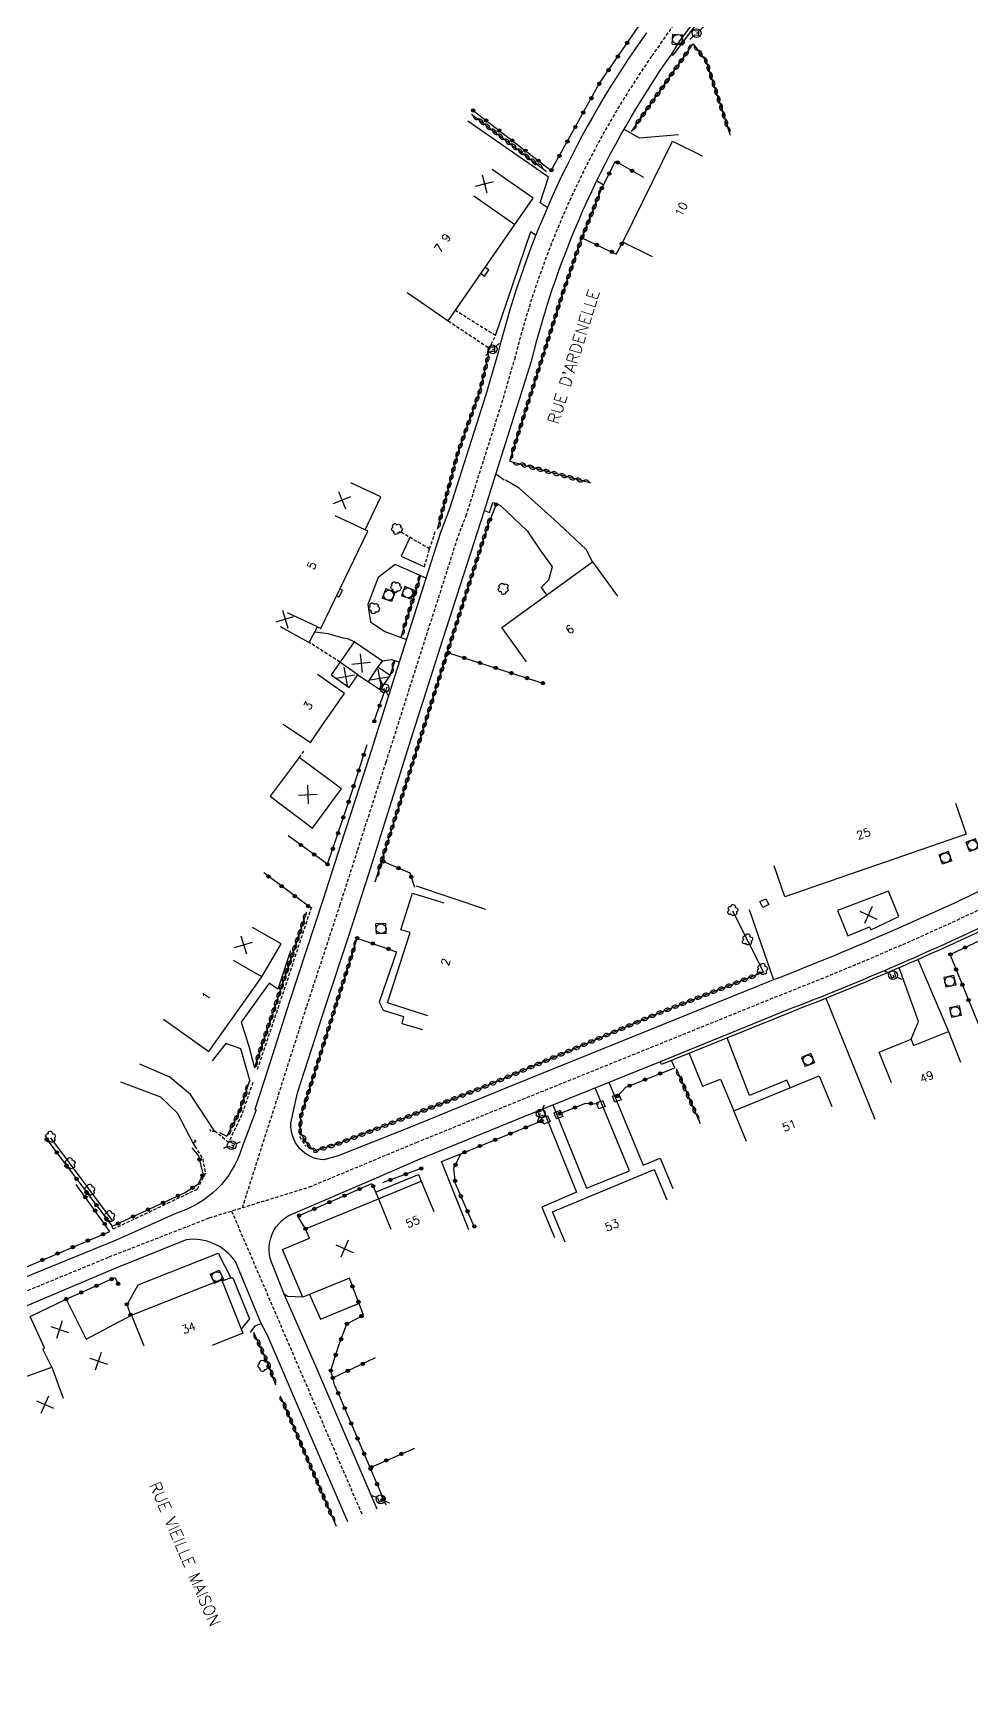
# Model space of a CAD drawing. Header units: millimetres. Extents: x 168000 to 169000, y 138000 to 138989.
# Drawn here: x 168145.8 to 168288.1, y 138197.7 to 138450.1 of the extents above; entities that cross this region are included whole.
import ezdxf
from ezdxf.enums import TextEntityAlignment as Align

# ---------------------------------------------------------------- set-up
doc = ezdxf.new("R2010")
doc.units = ezdxf.units.MM
doc.linetypes.add('DASHED', pattern=[0.75, 0.5, -0.25])
doc.layers.get('0').update_dxf_attribs({"linetype": 'CONTINUOUS'})
for name, color, linetype in [('W0001', 6, 'DASHED'), ('W0008', 7, 'CONTINUOUS'), ('W0100', 7, 'CONTINUOUS'), ('W0112', 1, 'DASHED'), ('W0122', 7, 'DASHED'), ('W0300', 7, 'CONTINUOUS'), ('W0302', 3, 'CONTINUOUS'), ('W0310', 3, 'CONTINUOUS'), ('W0322', 7, 'CONTINUOUS'), ('W0330', 7, 'CONTINUOUS'), ('W0334', 7, 'CONTINUOUS'), ('W0400', 7, 'CONTINUOUS'), ('W0420', 7, 'CONTINUOUS'), ('W0471', 7, 'CONTINUOUS'), ('W0989', 7, 'CONTINUOUS'), ('W0991', 7, 'CONTINUOUS'), ('W1102', 7, 'CONTINUOUS')]:
    doc.layers.add(name, color=color, linetype=linetype)
doc.styles.get("Standard").update_dxf_attribs({"font": 'romans.shx', "width": 0.85})

# ---------------------------------------------------------------- blocks, each defined once
blk = doc.blocks.new('t991o')
at = {"color": 0, "linetype": 'Continuous'}
for p, q in [((-1, 1), (1, -1)), ((-1, -1), (1, 1))]:
    blk.add_line(p, q, dxfattribs=at)
blk = doc.blocks.new('t322o')
at = {"color": 0, "linetype": 'Continuous'}
for radius in [0.25, 0.15]:
    blk.add_circle((0, 0), radius, dxfattribs=at)
blk = doc.blocks.new('t310o')
at = {"color": 0, "linetype": 'Continuous'}
for centre, start, end in [((-0.5, 0.38), 216.8699, 323.1304), ((0.5, -0.37), 36.8699, 143.1303)]:
    blk.add_arc(centre, 0.625, start, end, dxfattribs=at)
blk = doc.blocks.new('T420')
for p, q in [((0.75, 0.75), (-0.75, 0.75)), ((-0.75, 0.75), (-0.75, -0.75)), ((0.75, 0.75), (0.75, -0.75)), ((0.75, -0.75), (-0.75, -0.75))]:
    blk.add_line(p, q)
blk.add_ellipse((0, 0), major_axis=(-0.53, 0.53), ratio=1, start_param=3.926991, end_param=10.210176)
blk = doc.blocks.new('T471')
for p, q in [((-0.333334, 0.333334), (-0.333334, -0.333334)), ((-0.333334, 0.333334), (0.333334, 0.333334)), ((-0.333334, 0), (0, 0)), ((0.500001, 0.500001), (1.000002, 1.000002)), ((-0.500001, -0.500001), (-1.000002, -1.000002)), ((-0.333334, -0.333334), (0.333334, -0.333334))]:
    blk.add_line(p, q)
blk.add_ellipse((0, 0), major_axis=(0.471405, 0.471405), ratio=1, start_param=5.4977871438, end_param=11.780972451)
blk = doc.blocks.new('t112o')
at = {"color": 0, "linetype": 'Continuous'}
for p, q in [((-0.5, 0.5), (0.5, 0.5)), ((-0.5, -0.5), (-0.5, 0.5)), ((0.5, 0.5), (0.5, -0.5)), ((0.5, -0.5), (-0.5, -0.5))]:
    blk.add_line(p, q, dxfattribs=at)
blk = doc.blocks.new('T400')
for p, q in [((-0.15, 0.3), (0.15, 0.3)), ((-0.15, -0.25), (-0.15, 0.3)), ((-0.15, 0.15), (0.15, 0.15)), ((-0.15, 0), (0.15, 0)), ((0.15, 0.3), (0.15, -0.25)), ((-0.15, -0.15), (0.15, -0.15)), ((-0.15, -0.25), (-0.15, -0.3)), ((-0.15, -0.3), (0.15, -0.3)), ((0.15, -0.3), (0.15, -0.25))]:
    blk.add_line(p, q)
blk = doc.blocks.new('T300')
for p, q in [((-0.8, 0.51), (-0.86, 0.34)), ((-0.86, 0.34), (-0.86, 0.17)), ((-0.86, 0.17), (-0.74, 0.06)), ((-0.69, 0.63), (-0.8, 0.51)), ((-0.8, -0.06), (-0.74, 0.06)), ((-0.74, 0.06), (-0.69, 0.11)), ((-0.57, 0.69), (-0.69, 0.63)), ((-0.46, 0.69), (-0.57, 0.69)), ((-0.29, 0.63), (-0.46, 0.69)), ((-0.29, 0.63), (-0.17, 0.74)), ((-0.23, 0.57), (-0.29, 0.63)), ((-0.17, 0.74), (-0.06, 0.8)), ((-0.06, 0.8), (0.06, 0.8)), ((0.06, 0.8), (0.23, 0.74)), ((0.23, 0.74), (0.34, 0.63)), ((0.34, 0.63), (0.4, 0.51)), ((0.46, 0.46), (0.34, 0.46)), ((0.4, 0.51), (0.4, 0.46)), ((0.57, 0.4), (0.46, 0.46)), ((0.57, 0.4), (0.69, 0.29)), ((0.69, 0.29), (0.74, 0.17)), ((0.74, 0.06), (0.69, -0.17)), ((0.74, 0.17), (0.74, 0.06)), ((-0.8, -0.17), (-0.8, -0.06)), ((-0.8, -0.23), (-0.8, -0.17)), ((-0.74, -0.34), (-0.8, -0.23)), ((-0.69, -0.4), (-0.74, -0.34)), ((-0.51, -0.46), (-0.69, -0.4)), ((-0.4, -0.46), (-0.51, -0.46)), ((-0.4, -0.46), (-0.34, -0.46)), ((-0.34, -0.46), (-0.34, -0.4)), ((-0.34, -0.51), (-0.34, -0.46)), ((-0.29, -0.63), (-0.34, -0.51)), ((-0.17, -0.74), (-0.29, -0.63)), ((-0.06, -0.8), (-0.17, -0.74)), ((0.06, -0.8), (-0.06, -0.8)), ((0.17, -0.74), (0.06, -0.8)), ((0.23, -0.69), (0.17, -0.74)), ((0.29, -0.46), (0.23, -0.46)), ((0.29, -0.63), (0.23, -0.69)), ((0.46, -0.4), (0.29, -0.46)), ((0.34, -0.51), (0.29, -0.63)), ((0.34, -0.51), (0.34, -0.46)), ((0.57, -0.34), (0.46, -0.4)), ((0.63, -0.29), (0.57, -0.34)), ((0.69, -0.17), (0.63, -0.29))]:
    blk.add_line(p, q)

msp = doc.modelspace()

# ---------------------------------------------------------------- linework, layer by layer
at = {"layer": 'W0001'}
for points in [[(168243.31, 138452.01), (168239.56, 138446.63, 0.090633), (168218.84, 138400.97), (168216.95, 138394.48), (168211.44, 138377.09), (168210.08, 138373.5), (168202.8, 138350.71), (168199.24, 138339.52), (168194.91, 138326.14), (168192.28, 138317.94), (168187.18, 138302.42), (168177.46, 138271.99)], [(168000, 138200.07), (168026.12, 138210.79), (168060.33, 138224.72), (168088.79, 138236.26), (168157.29, 138264.54), (168172.47, 138270.45), (168187.65, 138275.14), (168203.91, 138281.9), (168219.25, 138288.14), (168240.14, 138296.58), (168258.96, 138304.2, 0.020775), (168295.42, 138320.14), (168315.9, 138329.95), (168333.88, 138338.68), (168351.28, 138347.02), (168368.67, 138355.41), (168388.83, 138365.14), (168405.29, 138373.05), (168413.27, 138376.86), (168429.33, 138384.19), (168441.14, 138389.29), (168462.47, 138398.1), (168484.92, 138407.76), (168504.34, 138415.54)]]:
    msp.add_lwpolyline(points, format="xyb", dxfattribs=at)
msp.add_lwpolyline([(168175.84, 138271.49), (168195.69, 138225.33)], dxfattribs=at)
at = {"layer": 'W0008'}
for points in [[(168294.33, 138322.4, -0.020788), (168258.03, 138306.53), (168239.2, 138298.91), (168218.31, 138290.47), (168202.97, 138284.23), (168192, 138279.86), (168189.82, 138279.24, -0.418574), (168184.86, 138284.83), (168185.87, 138289.39), (168190.16, 138302.72), (168193.61, 138313.21), (168196.66, 138322.65), (168203.03, 138342.94), (168207.88, 138358.15), (168214.19, 138377.75), (168215.91, 138383.24), (168221.35, 138400.4, -0.093643), (168242.61, 138446.94), (168242.84, 138446.78), (168244.26, 138448.65), (168269.22, 138481.99)], [(168238.8, 138450.18, 0.094942), (168216.27, 138401.67), (168214.39, 138395.26), (168208.91, 138377.97), (168207.55, 138374.38), (168200.26, 138351.52), (168196.7, 138340.34), (168192.37, 138326.96), (168189.74, 138318.77), (168184.64, 138303.25), (168181.25, 138292.65), (168179.39, 138286.88), (168179.57, 138286.83), (168177.41, 138281.05, -0.249638), (168167.48, 138271.19), (168158.33, 138267.09), (168141.02, 138259.97), (168117.03, 138249.96), (168091.28, 138239.26), (168088.1, 138237.96), (168059.57, 138226.55), (168050.91, 138233.12), (168039.96, 138263.26)], [(168197.92, 138226.29), (168188.61, 138247.96), (168183.82, 138258.87), (168182.16, 138263.14, -0.461831), (168185.58, 138271.25), (168196.66, 138276.02), (168204.09, 138279.27), (168220.09, 138285.79), (168240.89, 138294.16), (168260.63, 138302.18, 0.022147), (168295.96, 138317.64), (168316.96, 138327.67), (168334.27, 138335.99), (168352.8, 138344.96), (168369.35, 138352.91), (168390.04, 138362.94), (168405.65, 138370.42), (168413.85, 138374.36), (168430.77, 138382.1), (168444.64, 138388.03), (168463.12, 138395.61), (168476.54, 138401.11), (168490.26, 138406.8), (168505.75, 138413.31)], [(168193.46, 138224.37), (168188.31, 138236.3), (168181.24, 138252.77), (168180.32, 138254.44), (168176.44, 138263.83, 0.28108), (168168.94, 138267.13), (168158.04, 138262.73), (168144.44, 138256.98), (168118.72, 138246.48), (168092.9, 138235.55), (168089.62, 138234.24), (168061.09, 138222.88), (168026.41, 138208.52), (168000, 138197.68)]]:
    msp.add_lwpolyline(points, format="xyb", dxfattribs=at)
at = {"layer": 'W0100'}
for points in [[(168239.68, 138416.22), (168235.19, 138418.42), (168242.73, 138433.74), (168247.22, 138431.54)], [(168202.48, 138410.81), (168208.72, 138406.48), (168218.83, 138421.12), (168221.59, 138425.12), (168215.35, 138429.45)], [(168183.24, 138360.15), (168187.62, 138357.73), (168188.87, 138360.1), (168189.38, 138359.85), (168196.51, 138374.61), (168196.1, 138374.81), (168198.47, 138379.79), (168193.95, 138381.92)], [(168220.58, 138354.79), (168216.82, 138360), (168230.61, 138369.96), (168234.37, 138364.75)], [(168183.67, 138345.34), (168187.8, 138342.52), (168189.98, 138345.72), (168192.97, 138349.98), (168188.88, 138352.85)], [(168285.66, 138333.36), (168287.29, 138328.63), (168259.79, 138319.13), (168258.16, 138323.86)], [(168205.6, 138301.09), (168199.49, 138303.07), (168202.95, 138313.71), (168201.54, 138314.15), (168203.28, 138319.7), (168208.05, 138318.21)], [(168165.52, 138300.6), (168172.41, 138295.7), (168180.45, 138307), (168183.35, 138312), (168179.02, 138314.5)], [(168275.94, 138290.95), (168274.08, 138295.59), (168278.91, 138297.53), (168279.28, 138296.61), (168284.57, 138298.73), (168286.43, 138294.09)], [(168253.95, 138282.05), (168252.05, 138286.67), (168264.98, 138291.97), (168266.88, 138287.35)], [(168226.44, 138266.76), (168224.52, 138271.38), (168239.96, 138277.79), (168241.88, 138273.17)], [(168193.72, 138261.29), (168187.68, 138258.83), (168186.67, 138258.41), (168183.59, 138265.63), (168187.66, 138267.36), (168187.07, 138268.8), (168198.12, 138273.32), (168198.12, 138273.36), (168204.63, 138276.03), (168206.53, 138271.41)], [(168122.34, 138232.96), (168120.63, 138237.66), (168143.26, 138245.9), (168148.59, 138247.83), (168147.24, 138250.56), (168147.48, 138250.73), (168145.3, 138255.48), (168150.78, 138258.14), (168153.81, 138252.05), (168160.68, 138255.71), (168174.31, 138261.09), (168177.55, 138252.95), (168172.9, 138251.1)]]:
    msp.add_lwpolyline(points, dxfattribs=at)
for points in [[(168193.68, 138350.89), (168194.99, 138352.83), (168196.61, 138351.74), (168198.45, 138350.54), (168199.88, 138352.7), (168198.05, 138353.96), (168198.74, 138354.87), (168194.43, 138357.79), (168190.93, 138352.82)], [(168181.71, 138334.4), (168188.12, 138329.54), (168191.62, 138334.3), (168192.51, 138335.5), (168186.09, 138340.27)], [(168267.74, 138317.07), (168269.34, 138313.24), (168272.6, 138314.58), (168272.81, 138314.13), (168277.08, 138316.16), (168275.48, 138319.99)]]:
    msp.add_lwpolyline(points, close=True, dxfattribs=at)
at = {"layer": 'W0112'}
for points in [[(168208.72, 138406.48), (168215.03, 138402.29), (168215.22, 138402.92), (168215.89, 138404.25), (168209.8, 138408.05)], [(168205.89, 138371.91), (168201.31, 138374.59)], [(168205.09, 138369.21), (168205.89, 138371.91), (168206.81, 138374.73)], [(168192.28, 138354.74), (168187.62, 138357.73)], [(168186.09, 138340.27), (168186.8, 138341.23)], [(168187.95, 138317.56), (168183.72, 138304.78), (168179.72, 138292.88)], [(168179.08, 138290.99), (168177.38, 138286.09), (168175.4, 138281.87), (168173.38, 138283.55), (168172.74, 138283.58), (168172.55, 138283.83)], [(168186.15, 138282.81), (168187.07, 138281.33)], [(168170.24, 138282.28), (168170.43, 138282.01), (168170.02, 138281.72), (168170.3, 138281.33), (168171.47, 138279.4), (168171.88, 138277.23), (168170.62, 138274.77), (168166.44, 138272.79), (168157.93, 138268.75), (168157.75, 138269.11)]]:
    msp.add_lwpolyline(points, dxfattribs=at)
at = {"layer": 'W0122'}
for points in [[(168192.66, 138365.66), (168192.28, 138365.85)], [(168192.16, 138364.6), (168191.77, 138364.79)]]:
    msp.add_lwpolyline(points, dxfattribs=at)
at = {"layer": 'W0302'}
for points in [[(168251.85, 138317), (168256.53, 138307.7)], [(168148.38, 138282.6), (168157.74, 138270.03)]]:
    msp.add_lwpolyline(points, dxfattribs=at)
at = {"layer": 'W0310'}
for points in [[(168236.49, 138435.23), (168245.86, 138448.5), (168247.85, 138445.82), (168251.48, 138434.65)], [(168212.25, 138437.81), (168223.62, 138429.14)], [(168218.03, 138385.27), (168226.04, 138410.55), (168228.99, 138419.08), (168232, 138426.59)], [(168207.09, 138374.88), (168210.21, 138386.59), (168213.51, 138395.79), (168214.82, 138401.32)], [(168230.39, 138381.88), (168218.07, 138385.17)], [(168214.75, 138375.59), (168208.52, 138356.08), (168203.63, 138340.5), (168197.57, 138321.36)], [(168201.57, 138358.58), (168204.48, 138367.76)], [(168199.88, 138352.7), (168200.65, 138354.96)], [(168187.2, 138316.8), (168179.37, 138293.43)], [(168256.53, 138307.7), (168240.41, 138301.42), (168213.54, 138290.06), (168202.01, 138285.56), (168191.8, 138281.62), (168188.45, 138280.61), (168187.39, 138281.58), (168186.22, 138283.62), (168186.4, 138285.96), (168191.84, 138303.24), (168194.91, 138312.87)], [(168243.28, 138293.11), (168246.91, 138284.76)], [(168174.03, 138283.39), (168175.14, 138282.83), (168176.98, 138286.44), (168178.61, 138291.27)], [(168182.57, 138245.08), (168181.42, 138248.28), (168179.22, 138253.08)], [(168191.75, 138223.64), (168183.37, 138243.19)]]:
    msp.add_lwpolyline(points, dxfattribs=at)
at = {"layer": 'W0322'}
for points in [[(168212.48, 138438.4), (168224.33, 138429.29), (168231.67, 138442.53), (168238.08, 138451.84), (168220.01, 138466.44)], [(168232, 138426.59), (168234.1, 138430.7), (168238.31, 138428.27)], [(168228.99, 138419.08), (168234.17, 138416.62), (168235.19, 138418.42)], [(168215.97, 138378.66), (168214.75, 138375.59)], [(168208.77, 138356.14), (168223.38, 138351.44)], [(168197.5, 138345.77), (168199.08, 138350.39)], [(168190.41, 138324.07), (168193.46, 138333.15), (168196.41, 138342.25)], [(168190.41, 138324.07), (168184.44, 138328.4)], [(168198.89, 138324.5), (168202.89, 138322.76), (168203.6, 138320.6)], [(168187.9, 138317.4), (168180.72, 138322.77)], [(168289.53, 138298.86), (168284.83, 138310.38), (168296.05, 138315.68)], [(168194.91, 138312.87), (168200.84, 138310.82)], [(168234.37, 138288.9), (168235.64, 138290.26), (168243.08, 138293.23)], [(168225.64, 138286.26), (168229.59, 138287.84), (168231.55, 138287.73)], [(168212.67, 138269.16), (168209.79, 138275.64), (168209.58, 138278.01), (168210.6, 138280.17), (168223.26, 138285.3)], [(168147.82, 138282.35), (168157.76, 138269.17), (168168.72, 138274.27), (168170.84, 138275.61), (168171.52, 138277.11), (168170.87, 138279.84), (168169.88, 138281.09)], [(168204.62, 138277.94), (168198.75, 138275.78)], [(168059.48, 138228.04), (168074.43, 138234.26), (168087.49, 138239.45), (168098.16, 138243.87), (168131.93, 138257.62), (168157.4, 138268.41), (168152.27, 138275.51)], [(168187.07, 138268.8), (168185.88, 138270.7), (168197.14, 138275.66), (168198.12, 138273.36)], [(168150.78, 138258.14), (168158.16, 138261.4), (168158.63, 138260.45)], [(168199.28, 138226.87), (168192.21, 138243.47), (168191.44, 138245.11), (168191.22, 138246.19), (168190.92, 138247.28), (168192.06, 138250.99), (168193.35, 138254.37), (168195.86, 138255.72), (168193.72, 138261.29)], [(168159.94, 138257.34), (168160.52, 138255.77)], [(168191.22, 138246.19), (168197.68, 138249.26)], [(168197.02, 138232.67), (168203.63, 138235.55)]]:
    msp.add_lwpolyline(points, dxfattribs=at)
at = {"layer": 'W0330'}
msp.add_lwpolyline([(168266, 138303.76), (168273.41, 138285.43)], dxfattribs=at)
at = {"layer": 'W0334'}
for points in [[(168242.61, 138446.94), (168243.86, 138448.95), (168268.8, 138482.27), (168273.79, 138490.23, 0.178222), (168277.89, 138524.6), (168272.77, 138547.62), (168269.19, 138563.62), (168268.19, 138567.47, -0.076788), (168265.91, 138578.43), (168265.81, 138580.43), (168264.86, 138606.93), (168263.88, 138635.49), (168262.8, 138667.15), (168262.16, 138685.54), (168261.48, 138705.74), (168260.75, 138727.61), (168260.31, 138742.05, -0.142573), (168268.06, 138779.09), (168269.39, 138781.08), (168270.75, 138783.08), (168271.16, 138782.8)], [(168490.26, 138406.8), (168490.45, 138406.34), (168476.73, 138400.65), (168463.31, 138395.15), (168444.83, 138387.57), (168430.98, 138381.65), (168414.06, 138373.9), (168405.87, 138369.97), (168390.26, 138362.49), (168369.57, 138352.46), (168353.02, 138344.51), (168334.48, 138335.54), (168317.17, 138327.22), (168296.18, 138317.19, -0.022143), (168260.82, 138301.72), (168241.07, 138293.7), (168240.89, 138294.16)]]:
    msp.add_lwpolyline(points, format="xyb", dxfattribs=at)
for points in [[(168223.73, 138423.66), (168222.65, 138424.41), (168223.92, 138428.26), (168211.66, 138436.75)], [(168243.63, 138434.71), (168237.74, 138434.19), (168235.37, 138435.55)], [(168231.23, 138427.7), (168232.22, 138427.19)], [(168215.89, 138404.25), (168221.24, 138420.02), (168222, 138419.47)], [(168213.68, 138413.67), (168214.23, 138413.29), (168214.87, 138414.22), (168214.32, 138414.6)], [(168217.2, 138382.35), (168215.91, 138383.24)], [(168230.61, 138369.96), (168229.61, 138371.8), (168224.78, 138376.38), (168219.45, 138381.14), (168217.42, 138382.31)], [(168214.19, 138377.75), (168214.98, 138377.42), (168215.5, 138378.94), (168215.98, 138378.83), (168216.71, 138378.42), (168220.7, 138374.65), (168222.68, 138371.7), (168224.47, 138369.17), (168223.94, 138367.14), (168222.83, 138366.06), (168223.64, 138364.93)], [(168202.91, 138373.65), (168201.56, 138370.82), (168205.09, 138369.21)], [(168205.35, 138367.46), (168200.65, 138369.54), (168198.09, 138367.56), (168196.52, 138363.46), (168196.93, 138360.82), (168199.09, 138359.4), (168202.38, 138358.18)], [(168192.16, 138364.6), (168192.66, 138365.66)], [(168194.43, 138357.79), (168193.49, 138358.29), (168192.8, 138358.36), (168190.51, 138359.03), (168188.48, 138359.29)], [(168201.29, 138354.75), (168200.15, 138355.08), (168198.74, 138354.87)], [(168203.84, 138320.8), (168214.36, 138317.27)], [(168254.34, 138317.22), (168258.06, 138306.54)], [(168184.78, 138310.94), (168182.87, 138305.13), (168181.54, 138306.07), (168177.3, 138300.12), (168178.46, 138296.49), (168179.34, 138293.22)], [(168200.84, 138310.82), (168198.23, 138303.18), (168198.84, 138301.95), (168201.93, 138300.97), (168201.66, 138299.92), (168204.82, 138299)], [(168278.91, 138297.53), (168280.06, 138300.22), (168277.13, 138308.38)], [(168279.95, 138309.63), (168284.57, 138298.73)], [(168260.56, 138290.16), (168260.09, 138291.32), (168254.42, 138289.03), (168251.04, 138297.74)], [(168178.65, 138291.13), (168177.24, 138296.1), (168175, 138296.91), (168172.92, 138294.25)], [(168245.26, 138295.39), (168247.29, 138290.41), (168250.02, 138291.48), (168252.05, 138286.67)], [(168173.3, 138283.55), (168169.61, 138289.16), (168166.46, 138291.79), (168161.95, 138293.77)], [(168243.08, 138293.23), (168242.59, 138294.31)], [(168159.02, 138291.07), (168165.06, 138288.83), (168167.62, 138286.4), (168170.02, 138281.72)], [(168224.58, 138287.59), (168229.68, 138274.96), (168236.21, 138277.59), (168231, 138290.18)], [(168233.07, 138291.01), (168238.26, 138278.43), (168240.85, 138279.52), (168242.77, 138274.9)], [(168223.06, 138286.98), (168228.19, 138274.33), (168222.9, 138272.07), (168224.82, 138267.45)], [(168211.84, 138268.63), (168207.7, 138279.02), (168210.6, 138280.17)], [(168197.7, 138274.35), (168204.22, 138277.05), (168204.63, 138276.03)], [(168160.1, 138257.49), (168161.7, 138260.29), (168173.83, 138265.1), (168175.76, 138261.36), (168176.06, 138261.36), (168178.57, 138255.14), (168177.3, 138253.57)], [(168175.76, 138261.36), (168174.41, 138260.86)], [(168186.67, 138258.41), (168184.35, 138258.54), (168183.82, 138258.87)], [(168187.68, 138258.83), (168189.33, 138255.11), (168195.09, 138257.47)], [(168178.72, 138253.05), (168179.44, 138254.06), (168180.32, 138254.44)]]:
    msp.add_lwpolyline(points, dxfattribs=at)
at = {"layer": 'W1102'}
for points in [[(168212.59, 138425.45), (168218.83, 138421.12)], [(168196.1, 138374.81), (168191.58, 138376.94)], [(168188.87, 138360.1), (168184.35, 138362.23)], [(168194.99, 138352.83), (168192.28, 138354.74)], [(168196.61, 138351.74), (168198.05, 138353.96)], [(168180.45, 138307), (168176.13, 138309.5)], [(168198.12, 138273.32), (168200.02, 138268.74)], [(168160.68, 138255.71), (168162.52, 138251.06)], [(168148.59, 138247.83), (168150.3, 138243.13)]]:
    msp.add_lwpolyline(points, dxfattribs=at)

# ---------------------------------------------------------------- block references
at = {"layer": 'W0112'}
for p, rotation in [((168256.66, 138318.19), 25.37219570767054), ((168231.85, 138287.62), 21.44772911520667), ((168234.27, 138288.63), 291.9952778416784), ((168223.5, 138285.32), 22.07489969957205), ((168225.42, 138286.11), 22.07489969957205)]:
    msp.add_blockref('t112o', p, dxfattribs=dict(at, rotation=rotation))
at = {"layer": 'W0300'}
for p, rotation in [((168200.96, 138374.87), 339.6129755561612), ((168200.82, 138366.04), 339.6129755561612), ((168217.06, 138365.98), 125.8358171892841), ((168197.53, 138362.84), 339.6129755561612), ((168251.85, 138317), 296.7474653673691), ((168254.1, 138312.54), 296.7474653673691), ((168256.35, 138308.07), 296.7474653673691), ((168148.38, 138282.6), 306.6562842947781), ((168151.37, 138278.59), 306.6562842947781), ((168154.35, 138274.58), 306.6562842947781), ((168157.34, 138270.57), 306.6562842947781), ((168180.64, 138248.14), 109.7903863747261)]:
    msp.add_blockref('T300', p, dxfattribs=dict(at, rotation=rotation))
at = {"layer": 'W0310'}
for p, rotation in [((168244.42, 138446.46), 54.7539710322148), ((168245.14, 138447.48), 54.7539710322148), ((168246.61, 138447.5), 306.5596742740101), ((168247.35, 138446.49), 306.5596742740101), ((168242.26, 138443.4), 54.7539710322148), ((168242.98, 138444.42), 54.7539710322148), ((168243.7, 138445.44), 54.7539710322148), ((168247.98, 138445.43), 287.9663298995611), ((168248.37, 138444.24), 287.9663298995611), ((168248.75, 138443.05), 287.9663298995611), ((168240.82, 138441.35), 54.7539710322148), ((168241.54, 138442.38), 54.7539710322148), ((168249.14, 138441.86), 287.9663298995611), ((168249.52, 138440.67), 287.9663298995611), ((168238.65, 138438.29), 54.7539710322148), ((168239.37, 138439.31), 54.7539710322148), ((168240.09, 138440.33), 54.7539710322148), ((168249.91, 138439.48), 287.9663298995611), ((168250.29, 138438.29), 287.9663298995611), ((168213.25, 138437.05), 322.6743089135401), ((168214.24, 138436.29), 322.6743089135401), ((168237.21, 138436.25), 54.7539710322148), ((168237.93, 138437.27), 54.7539710322148), ((168250.68, 138437.1), 287.9663298995611), ((168251.06, 138435.91), 287.9663298995611), ((168215.23, 138435.53), 322.6743089135401), ((168216.23, 138434.77), 322.6743089135401), ((168217.22, 138434.02), 322.6743089135401), ((168218.22, 138433.26), 322.6743089135401), ((168219.21, 138432.5), 322.6743089135401), ((168220.2, 138431.74), 322.6743089135401), ((168221.2, 138430.98), 322.6743089135401), ((168222.19, 138430.23), 322.6743089135401), ((168231.58, 138425.53), 68.13026629096049), ((168230.65, 138423.21), 68.13026629096049), ((168231.11, 138424.37), 68.13026629096049), ((168229.72, 138420.89), 68.13026629096049), ((168230.18, 138422.05), 68.13026629096049), ((168228.81, 138418.56), 70.92203971041648), ((168229.25, 138419.73), 68.13026629096049), ((168227.99, 138416.2), 70.92203971041648), ((168228.4, 138417.38), 70.92203971041648), ((168227.17, 138413.84), 70.92203971041648), ((168227.58, 138415.02), 70.92203971041648), ((168225.96, 138410.29), 72.43599542695559), ((168226.36, 138411.48), 70.92203971041648), ((168226.77, 138412.66), 70.92203971041648), ((168225.2, 138407.91), 72.43599542695559), ((168225.58, 138409.1), 72.43599542695559), ((168224.45, 138405.53), 72.43599542695559), ((168224.82, 138406.72), 72.43599542695559), ((168223.69, 138403.14), 72.43599542695559), ((168224.07, 138404.33), 72.43599542695559), ((168214.81, 138401.25), 76.61072359684199), ((168222.94, 138400.76), 72.43599542695559), ((168223.31, 138401.95), 72.43599542695559), ((168214.23, 138398.81), 76.61072359684199), ((168214.52, 138400.03), 76.61072359684199), ((168222.18, 138398.38), 72.43599542695559), ((168222.56, 138399.57), 72.43599542695559), ((168213.29, 138395.19), 70.2731522176119), ((168213.65, 138396.38), 76.61072359684199), ((168213.94, 138397.6), 76.61072359684199), ((168221.43, 138395.99), 72.43599542695559), ((168221.81, 138397.18), 72.43599542695559), ((168212.45, 138392.83), 70.2731522176119), ((168212.87, 138394.01), 70.2731522176119), ((168220.67, 138393.61), 72.43599542695559), ((168221.05, 138394.8), 72.43599542695559), ((168211.6, 138390.48), 70.2731522176119), ((168212.03, 138391.66), 70.2731522176119), ((168219.92, 138391.23), 72.43599542695559), ((168220.3, 138392.42), 72.43599542695559), ((168210.76, 138388.13), 70.2731522176119), ((168211.18, 138389.3), 70.2731522176119), ((168218.79, 138387.65), 72.43599542695559), ((168219.17, 138388.84), 72.43599542695559), ((168219.54, 138390.03), 72.43599542695559), ((168209.99, 138385.75), 75.0641964051539), ((168210.34, 138386.95), 70.2731522176119), ((168218.41, 138386.46), 72.43599542695559), ((168209.34, 138383.34), 75.0641964051539), ((168209.66, 138384.54), 75.0641964051539), ((168219.52, 138384.78), 165.0862087864491), ((168220.73, 138384.46), 165.0862087864491), ((168221.94, 138384.14), 165.0862087864491), ((168223.14, 138383.81), 165.0862087864491), ((168224.35, 138383.49), 165.0862087864491), ((168225.56, 138383.17), 165.0862087864491), ((168208.7, 138380.92), 75.0641964051539), ((168209.02, 138382.13), 75.0641964051539), ((168226.77, 138382.85), 165.0862087864491), ((168227.98, 138382.53), 165.0862087864491), ((168229.18, 138382.21), 165.0862087864491), ((168208.05, 138378.5), 75.0641964051539), ((168208.37, 138379.71), 75.0641964051539), ((168207.41, 138376.09), 75.0641964051539), ((168207.73, 138377.3), 75.0641964051539), ((168214.75, 138375.59), 252.306945955769), ((168213.99, 138373.21), 252.306945955769), ((168214.37, 138374.4), 252.306945955769), ((168213.23, 138370.83), 252.306945955769), ((168213.61, 138372.02), 252.306945955769), ((168212.47, 138368.45), 252.306945955769), ((168212.85, 138369.64), 252.306945955769), ((168203.84, 138365.73), 72.39045497139068), ((168204.22, 138366.92), 72.39045497139068), ((168211.33, 138364.87), 252.306945955769), ((168211.71, 138366.06), 252.306945955769), ((168212.09, 138367.26), 252.306945955769), ((168203.08, 138363.35), 72.39045497139068), ((168203.46, 138364.54), 72.39045497139068), ((168210.57, 138362.49), 252.306945955769), ((168210.95, 138363.68), 252.306945955769), ((168201.95, 138359.78), 72.39045497139068), ((168202.32, 138360.97), 72.39045497139068), ((168202.7, 138362.16), 72.39045497139068), ((168209.81, 138360.11), 252.306945955769), ((168210.19, 138361.3), 252.306945955769), ((168209.05, 138357.73), 252.306945955769), ((168209.43, 138358.92), 252.306945955769), ((168208.29, 138355.35), 252.5786259685471), ((168208.67, 138356.54), 252.306945955769), ((168200.29, 138353.88), 71.18741695069008), ((168207.54, 138352.96), 252.5786259685471), ((168207.92, 138354.15), 252.5786259685471), ((168206.79, 138350.57), 252.5786259685471), ((168207.17, 138351.77), 252.5786259685471), ((168206.04, 138348.19), 252.5786259685471), ((168206.42, 138349.38), 252.5786259685471), ((168204.92, 138344.61), 252.5786259685471), ((168205.3, 138345.8), 252.5786259685471), ((168205.67, 138347), 252.5786259685471), ((168204.17, 138342.23), 252.5786259685471), ((168204.55, 138343.42), 252.5786259685471), ((168203.42, 138339.84), 252.4259858319331), ((168203.8, 138341.03), 252.5786259685471), ((168202.67, 138337.46), 252.4259858319331), ((168203.05, 138338.65), 252.4259858319331), ((168201.91, 138335.07), 252.4259858319331), ((168202.29, 138336.27), 252.4259858319331), ((168201.16, 138332.69), 252.4259858319331), ((168201.54, 138333.88), 252.4259858319331), ((168200.4, 138330.31), 252.4259858319331), ((168200.78, 138331.5), 252.4259858319331), ((168199.65, 138327.92), 252.4259858319331), ((168200.03, 138329.12), 252.4259858319331), ((168198.89, 138325.54), 252.4259858319331), ((168199.27, 138326.73), 252.4259858319331), ((168198.14, 138323.16), 252.4259858319331), ((168198.52, 138324.35), 252.4259858319331), ((168186.41, 138314.43), 251.466770600873), ((168186.8, 138315.61), 251.466770600873), ((168185.61, 138312.06), 251.466770600873), ((168186.01, 138313.24), 251.466770600873), ((168184.82, 138309.69), 251.466770600873), ((168185.21, 138310.87), 251.466770600873), ((168194.13, 138310.44), 72.31627047215738), ((168194.51, 138311.63), 72.31627047215738), ((168184.02, 138307.32), 251.466770600873), ((168184.42, 138308.5), 251.466770600873), ((168192.99, 138306.86), 72.31627047215738), ((168193.37, 138308.05), 72.31627047215738), ((168193.75, 138309.25), 72.31627047215738), ((168255.37, 138307.25), 201.2858690254781), ((168183.23, 138304.95), 251.466770600873), ((168183.62, 138306.13), 251.466770600873), ((168192.23, 138304.48), 72.31627047215738), ((168192.61, 138305.67), 72.31627047215738), ((168249.55, 138304.98), 201.2858690254781), ((168250.71, 138305.43), 201.2858690254781), ((168251.88, 138305.88), 201.2858690254781), ((168253.04, 138306.34), 201.2858690254781), ((168254.2, 138306.79), 201.2858690254781), ((168182.43, 138302.58), 251.466770600873), ((168182.83, 138303.76), 251.466770600873), ((168191.48, 138302.1), 72.5324251744703), ((168191.85, 138303.29), 72.31627047215738), ((168242.56, 138302.25), 201.2858690254781), ((168243.72, 138302.71), 201.2858690254781), ((168244.89, 138303.16), 201.2858690254781), ((168246.05, 138303.61), 201.2858690254781), ((168247.22, 138304.07), 201.2858690254781), ((168248.38, 138304.52), 201.2858690254781), ((168181.64, 138300.21), 251.466770600873), ((168182.03, 138301.39), 251.466770600873), ((168190.73, 138299.71), 72.5324251744703), ((168191.1, 138300.91), 72.5324251744703), ((168236.78, 138299.88), 202.9102046336511), ((168237.93, 138300.37), 202.9102046336511), ((168239.08, 138300.85), 202.9102046336511), ((168240.23, 138301.34), 202.9102046336511), ((168241.39, 138301.8), 201.2858690254781), ((168180.45, 138296.65), 251.466770600873), ((168180.84, 138297.84), 251.466770600873), ((168181.24, 138299.02), 251.466770600873), ((168189.98, 138297.33), 72.5324251744703), ((168190.35, 138298.52), 72.5324251744703), ((168231.02, 138297.45), 202.9102046336511), ((168232.17, 138297.93), 202.9102046336511), ((168233.32, 138298.42), 202.9102046336511), ((168234.47, 138298.91), 202.9102046336511), ((168235.62, 138299.39), 202.9102046336511), ((168179.65, 138294.28), 251.466770600873), ((168180.05, 138295.47), 251.466770600873), ((168189.23, 138294.94), 72.5324251744703), ((168189.6, 138296.14), 72.5324251744703), ((168224.11, 138294.53), 202.9102046336511), ((168225.26, 138295.02), 202.9102046336511), ((168226.41, 138295.5), 202.9102046336511), ((168227.56, 138295.99), 202.9102046336511), ((168228.72, 138296.47), 202.9102046336511), ((168229.87, 138296.96), 202.9102046336511), ((168188.48, 138292.56), 72.5324251744703), ((168188.85, 138293.75), 72.5324251744703), ((168218.35, 138292.1), 202.9102046336511), ((168219.5, 138292.58), 202.9102046336511), ((168220.66, 138293.07), 202.9102046336511), ((168221.81, 138293.56), 202.9102046336511), ((168222.96, 138294.04), 202.9102046336511), ((168243.78, 138291.96), 293.4977388050701), ((168178.09, 138289.72), 71.2643108459566), ((168187.73, 138290.17), 72.5324251744703), ((168188.1, 138291.37), 72.5324251744703), ((168212.58, 138289.69), 21.36402967988518), ((168213.75, 138290.15), 202.9102046336511), ((168214.9, 138290.64), 202.9102046336511), ((168216.05, 138291.12), 202.9102046336511), ((168217.2, 138291.61), 202.9102046336511), ((168244.28, 138290.82), 293.4977388050701), ((168244.77, 138289.67), 293.4977388050701), ((168177.29, 138287.35), 71.2643108459566), ((168177.69, 138288.54), 71.2643108459566), ((168186.6, 138286.6), 72.5324251744703), ((168186.98, 138287.79), 72.5324251744703), ((168187.35, 138288.98), 72.5324251744703), ((168206.76, 138287.42), 21.36402967988518), ((168207.93, 138287.87), 21.36402967988518), ((168209.09, 138288.33), 21.36402967988518), ((168210.26, 138288.78), 21.36402967988518), ((168211.42, 138289.24), 21.36402967988518), ((168245.27, 138288.52), 293.4977388050701), ((168245.77, 138287.38), 293.4977388050701), ((168176.28, 138285.07), 62.9883238148641), ((168176.85, 138286.19), 62.9883238148641), ((168186.26, 138284.13), 85.57108860278389), ((168186.35, 138285.38), 85.57108860278389), ((168199.67, 138284.66), 201.0942115195171), ((168200.84, 138285.11), 201.0942115195171), ((168202.11, 138285.6), 21.36402967988518), ((168203.27, 138286.05), 21.36402967988518), ((168204.43, 138286.51), 21.36402967988518), ((168205.6, 138286.96), 21.36402967988518), ((168246.27, 138286.23), 293.4977388050701), ((168175.71, 138283.96), 62.9883238148641), ((168186.58, 138282.98), 119.8822174338376), ((168187.21, 138281.9), 119.8822174338376), ((168192.68, 138281.96), 201.0942115195171), ((168193.84, 138282.41), 201.0942115195171), ((168195.01, 138282.86), 201.0942115195171), ((168196.18, 138283.31), 201.0942115195171), ((168197.34, 138283.76), 201.0942115195171), ((168198.51, 138284.21), 201.0942115195171), ((168188.04, 138280.98), 137.4395958487931), ((168189.11, 138280.81), 196.8031988836711), ((168190.31, 138281.17), 196.8031988836711), ((168191.5, 138281.53), 196.8031988836711), ((168179.71, 138252.01), 114.6307208380066), ((168180.23, 138250.87), 114.6307208380066), ((168180.75, 138249.73), 114.6307208380066), ((168181.28, 138248.6), 114.6307208380066), ((168181.73, 138247.43), 109.7903863747261), ((168182.15, 138246.26), 109.7903863747261), ((168183.66, 138242.51), 113.1831775150391), ((168184.15, 138241.36), 113.1831775150391), ((168184.65, 138240.22), 113.1831775150391), ((168185.14, 138239.07), 113.1831775150391), ((168185.63, 138237.92), 113.1831775150391), ((168186.12, 138236.77), 113.1831775150391), ((168186.62, 138235.62), 113.1831775150391), ((168187.11, 138234.47), 113.1831775150391), ((168187.6, 138233.32), 113.1831775150391), ((168188.09, 138232.17), 113.1831775150391), ((168188.58, 138231.02), 113.1831775150391), ((168189.08, 138229.87), 113.1831775150391), ((168189.57, 138228.72), 113.1831775150391), ((168190.06, 138227.58), 113.1831775150391), ((168190.55, 138226.43), 113.1831775150391), ((168191.04, 138225.28), 113.1831775150391)]:
    msp.add_blockref('t310o', p, dxfattribs=dict(at, rotation=rotation))
at = {"layer": 'W0322'}
for p, rotation in [((168234.45, 138446.58), 55.48363299107569), ((168235.87, 138448.64), 55.48363299107569), ((168233.04, 138444.52), 55.48363299107569), ((168231.63, 138442.45), 61.01725275912359), ((168230.42, 138440.26), 61.01725275912359), ((168212.48, 138438.4), 322.4451146175261), ((168214.46, 138436.87), 322.4451146175261), ((168229.2, 138438.08), 61.01725275912359), ((168216.45, 138435.35), 322.4451146175261), ((168218.43, 138433.83), 322.4451146175261), ((168226.78, 138433.7), 61.01725275912359), ((168227.99, 138435.89), 61.01725275912359), ((168220.41, 138432.3), 322.4451146175261), ((168225.57, 138431.52), 61.01725275912359), ((168222.39, 138430.78), 322.4451146175261), ((168224.36, 138429.33), 61.01725275912359), ((168233.14, 138428.82), 62.9246556831272), ((168234.43, 138430.51), 329.9579477290741), ((168236.6, 138429.26), 329.9579477290741), ((168232, 138426.59), 62.9246556831272), ((168228.99, 138419.08), 334.6720258957382), ((168231.25, 138418.01), 334.6720258957382), ((168233.51, 138416.94), 334.6720258957382), ((168235.04, 138418.16), 60.3250680064866), ((168215.97, 138378.66), 248.2191983207861), ((168215.05, 138376.34), 248.2191983207861), ((168208.77, 138356.14), 342.1808668461592), ((168211.15, 138355.38), 342.1808668461592), ((168213.53, 138354.61), 342.1808668461592), ((168215.91, 138353.85), 342.1808668461592), ((168218.29, 138353.08), 342.1808668461592), ((168220.67, 138352.32), 342.1808668461592), ((168223.05, 138351.55), 342.1808668461592), ((168198.31, 138348.13), 71.0850053824222), ((168197.5, 138345.77), 71.0850053824222), ((168195.9, 138340.68), 72.03683315721399), ((168195.13, 138338.3), 72.03683315721399), ((168194.36, 138335.93), 72.03683315721399), ((168193.59, 138333.55), 72.03683315721399), ((168192.79, 138331.18), 71.46036447405109), ((168192, 138328.81), 71.46036447405109), ((168186.36, 138327), 144.0024483248801), ((168188.39, 138325.54), 144.0024483248801), ((168191.21, 138326.44), 71.46036447405109), ((168190.41, 138324.07), 71.46036447405109), ((168198.89, 138324.5), 336.5347343050712), ((168201.19, 138323.5), 336.5347343050712), ((168181.44, 138322.23), 143.1648128152911), ((168183.44, 138320.74), 143.1648128152911), ((168203.09, 138322.15), 288.0036942162111), ((168185.44, 138319.24), 143.1648128152911), ((168187.45, 138317.74), 143.1648128152911), ((168194.91, 138312.87), 340.9682889424671), ((168197.27, 138312.06), 340.9682889424671), ((168199.64, 138311.24), 340.9682889424671), ((168284.88, 138310.41), 25.2764400135201), ((168287.14, 138311.47), 25.2764400135201), ((168285.75, 138308.12), 112.1795336219322), ((168286.7, 138305.8), 112.1795336219322), ((168287.64, 138303.49), 112.1795336219322), ((168240.88, 138292.35), 21.74024956409809), ((168236.23, 138290.5), 21.74024956409809), ((168238.56, 138291.42), 21.74024956409809), ((168230.33, 138287.8), 356.5274984043081), ((168234.37, 138288.9), 46.77053344320918), ((168222.79, 138285.11), 22.07489969957205), ((168225.64, 138286.26), 21.80822181595914), ((168227.96, 138287.19), 21.80822181595914), ((168147.82, 138282.35), 306.99601936306), ((168215.84, 138282.29), 22.07489969957205), ((168218.15, 138283.23), 22.07489969957205), ((168220.47, 138284.17), 22.07489969957205), ((168149.33, 138280.35), 306.99601936306), ((168211.2, 138280.41), 22.07489969957205), ((168213.52, 138281.35), 22.07489969957205), ((168150.83, 138278.36), 306.99601936306), ((168171, 138279.3), 103.3004418555755), ((168204.62, 138277.94), 200.2308971234881), ((168209.81, 138278.49), 64.5862089072537), ((168152.34, 138276.36), 306.99601936306), ((168169.9, 138275.02), 32.272576647762), ((168171.42, 138276.88), 65.63111415138079), ((168195.27, 138274.83), 23.77815946020641), ((168197.32, 138275.24), 292.9759506890102), ((168199.93, 138276.21), 200.2308971234881), ((168202.28, 138277.08), 200.2308971234881), ((168209.75, 138276.05), 95.04174225028349), ((168153.67, 138273.58), 125.8680256654441), ((168153.84, 138274.36), 306.99601936306), ((168155.34, 138272.37), 306.99601936306), ((168165.46, 138272.75), 24.96475605199901), ((168167.72, 138273.81), 24.96475605199901), ((168190.69, 138272.82), 23.77815946020641), ((168192.98, 138273.82), 23.77815946020641), ((168210.63, 138273.73), 113.9801786266663), ((168155.14, 138271.55), 125.8680256654441), ((168156.85, 138270.37), 306.99601936306), ((168158.66, 138269.59), 24.96475605199901), ((168160.92, 138270.64), 24.96475605199901), ((168163.19, 138271.7), 24.96475605199901), ((168186.12, 138270.8), 23.77815946020641), ((168188.41, 138271.81), 23.77815946020641), ((168211.65, 138271.45), 113.9801786266663), ((168156.36, 138267.97), 22.97277931507908), ((168156.6, 138269.52), 125.8680256654441), ((168187.07, 138268.8), 122.2482641795373), ((168212.67, 138269.16), 113.9801786266663), ((168149.46, 138265.05), 22.97277931507908), ((168151.76, 138266.02), 22.97277931507908), ((168154.06, 138267), 22.97277931507908), ((168147.16, 138264.07), 22.97277931507908), ((168155.35, 138260.16), 23.86920712685862), ((168157.64, 138261.17), 23.86920712685862), ((168158.63, 138260.45), 23.86920712685862), ((168194.19, 138260.06), 111.0756579308237), ((168150.78, 138258.14), 23.86920712685862), ((168153.06, 138259.15), 23.86920712685862), ((168159.94, 138257.34), 290.4258864547011), ((168195.09, 138257.72), 111.0756579308237), ((168160.52, 138255.77), 290.4258864547011), ((168195.55, 138255.55), 28.25079314289672), ((168192.46, 138252.04), 69.05261170871029), ((168193.35, 138254.37), 69.05261170871029), ((168191.65, 138249.67), 72.90549692331781), ((168190.92, 138247.28), 72.90549692331781), ((168193.48, 138247.26), 25.37404141364178), ((168195.74, 138248.33), 25.37404141364178), ((168191.22, 138246.19), 25.37404141364178), ((168192.02, 138243.88), 114.9014424403604), ((168193.01, 138241.58), 113.0706423626536), ((168193.99, 138239.28), 113.0706423626536), ((168194.97, 138236.98), 113.0706423626536), ((168195.95, 138234.68), 113.0706423626536), ((168201.6, 138234.66), 23.50940908224309), ((168196.93, 138232.38), 113.0706423626536), ((168197.02, 138232.67), 23.50940908224309), ((168199.31, 138233.67), 23.50940908224309), ((168197.91, 138230.08), 113.0706423626536), ((168198.89, 138227.78), 113.0706423626536)]:
    msp.add_blockref('t322o', p, dxfattribs=dict(at, rotation=rotation))
at = {"layer": 'W0400', "rotation": 143.1771674810624}
msp.add_blockref('T400', (168244.26, 138448.65), dxfattribs=at)
at = {"layer": 'W0420'}
for p, rotation in [((168243.49, 138449.18), 176.9498423725941), ((168199.68, 138364.88), 339.6129755561612), ((168202.58, 138365.23), 339.6129755561612), ((168284.12, 138325.07), 290.0645244979041), ((168288.23, 138326.96), 290.0645244979041), ((168198.53, 138314.31), 272.4713539988002), ((168284.79, 138306.31), 12.00597780712518), ((168285.61, 138301.73), 12.00597780712518), ((168263.28, 138294.38), 22.2872068637441), ((168173.61, 138261.54), 114.6307208380066)]:
    msp.add_blockref('T420', p, dxfattribs=dict(at, rotation=rotation))
at = {"layer": 'W0471'}
for p, rotation in [((168246.39, 138450.12), 176.9498423725941), ((168215.45, 138402.17), 176.9498423725941), ((168199.05, 138350.78), 71.0850053824223), ((168276.18, 138307.26), 109.7884584585578), ((168222.74, 138286.28), 22.07489969957205), ((168175.87, 138281.47), 156.2986999761271), ((168198.47, 138227.77), 113.7223061115681)]:
    msp.add_blockref('T471', p, dxfattribs=dict(at, rotation=rotation))
at = {"layer": 'W0991'}
for p, rotation in [((168214.23, 138427.28), 329.708152101515), ((168192.61, 138379.31), 337.617739129902), ((168183.96, 138361.24), 331.5345804155713), ((168195.51, 138354.57), 320.7896768465732), ((168193.12, 138352.56), 325.1938198792523), ((168198.28, 138352.29), 324.5660305581608), ((168187.41, 138334.64), 317.3822524795277), ((168272.44, 138316.37), 290.1685395154484), ((168177.66, 138311.86), 332.6019267538932), ((168192.98, 138265.78), 291.2809304442678), ((168149.77, 138253.54), 26.51577351618551), ((168155.67, 138248.74), 26.04239099209081), ((168147.54, 138242.15), 21.15971406694925)]:
    msp.add_blockref('t991o', p, dxfattribs=dict(at, rotation=rotation))

# ---------------------------------------------------------------- texts
at = {"layer": 'W0989'}
for s, rotation, p in [("RUE D'ARDENELLE", 72.7637, (168227.72, 138401.05)), ('RUE VIEILLE MAISON', 293.2762, (168168.8, 138219.48))]:
    msp.add_text(s, height=1.75, rotation=rotation, dxfattribs=at).set_placement(p, align=Align.MIDDLE)
at = {"layer": 'W0991'}
for s, rotation, p in [('10', 63.8064, (168244.06, 138423.43)), ('7 9', 55.3726, (168207.85, 138418.31)), ('5', 64.2194, (168188.01, 138369.38)), ('6', 35.8462, (168227.14, 138359.7)), ('3', 55.2592, (168187.45, 138348.14)), ('25', 19.0602, (168271.7, 138328.72)), ('2', 71.9991, (168208.3, 138309.25)), ('1', 54.5556, (168172.02, 138304.09)), ('49', 22.2872, (168281.29, 138291.84)), ('51', 22.2872, (168260.45, 138284.47)), ('55', 22.2988, (168203.33, 138269.87)), ('53', 22.5361, (168233.53, 138269.35)), ('34', 21.531, (168169.35, 138253.77))]:
    msp.add_text(s, height=1.25, rotation=rotation, dxfattribs=at).set_placement(p, align=Align.MIDDLE)

doc.saveas('drawing.dxf')
